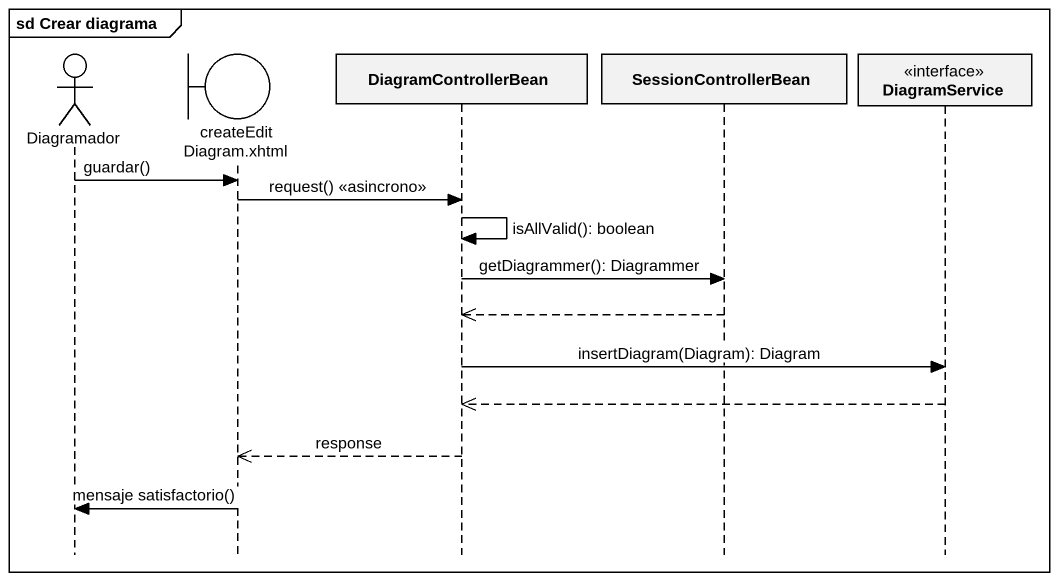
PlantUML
@startuml
mainframe sd Crear diagrama
hide footbox
actor Diagramador
boundary "createEditDiagram.xhtml" as createEditDiagram_xhtml
participant DiagramControllerBean
participant SessionControllerBean
participant DiagramService <<interface>>

Diagramador -> createEditDiagram_xhtml : guardar()
createEditDiagram_xhtml -> DiagramControllerBean : request() <<asincrono>>
DiagramControllerBean -> DiagramControllerBean : isAllValid(): boolean
DiagramControllerBean -> SessionControllerBean : getDiagrammer(): Diagrammer
SessionControllerBean -->> DiagramControllerBean
DiagramControllerBean -> DiagramService : insertDiagram(Diagram): Diagram
DiagramService -->> DiagramControllerBean
DiagramControllerBean -->> createEditDiagram_xhtml : response
createEditDiagram_xhtml -> Diagramador : mensaje satisfactorio()
@enduml
